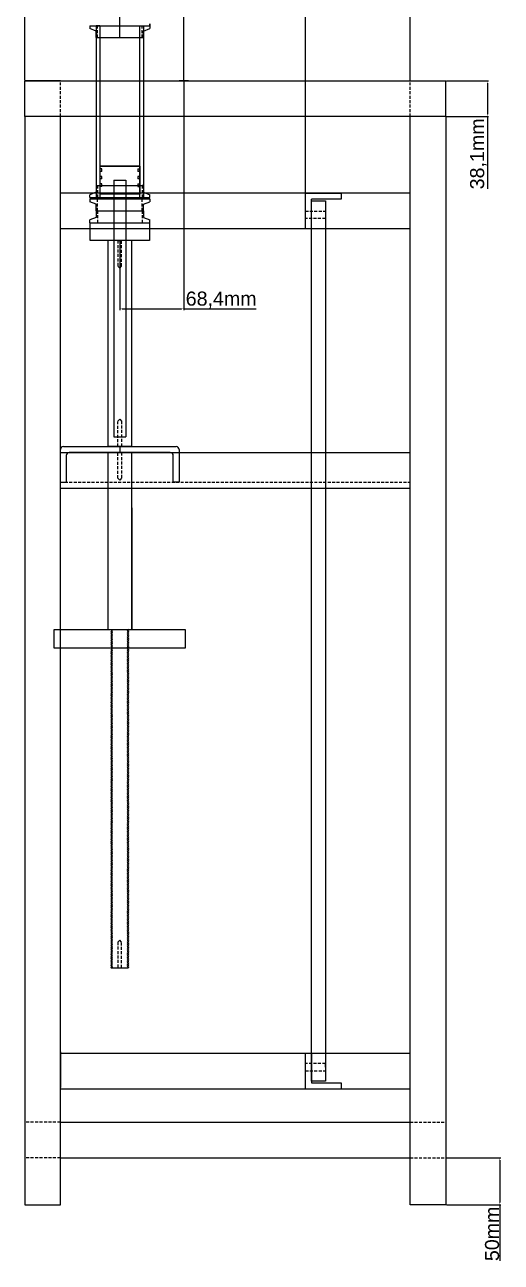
# Model space of a CAD drawing. Header units: centimetres. Extents: x 6534 to 31506, y 42826 to 109107.
# Drawn here: x 16732 to 17241, y 50025 to 51347 of the extents above; entities that cross this region are included whole.
import ezdxf

# ---------------------------------------------------------------- set-up
doc = ezdxf.new("R2010")
doc.units = ezdxf.units.CM
doc.header["$LTSCALE"] = 0.5
doc.linetypes.add('DASHED2', pattern=[9.525, 6.35, -3.175])
doc.styles.get("Standard").update_dxf_attribs({"font": 'arial.ttf'})
doc.dimstyles.new('ISO-25', dxfattribs={"dimtxt": 15, "dimasz": 2.5, "dimexe": 1.25, "dimexo": 0.625, "dimtad": 1, "dimtxsty": 'Standard', "dimcen": 2.5, "dimclrd": 1, "dimclre": 1, "dimadec": 0, "dimazin": 0, "dimtfac": 1, "dimtmove": 0, "dimatfit": 3, "dimfxl": 1, "dimarcsym": 0})

# ---------------------------------------------------------------- blocks, each defined once
blk = doc.blocks.new('*D279')
at = {"color": 1, "lineweight": -2, "transparency": 16777216}
for p, q in [((17182.5, 51286.8), (17227.7, 51286.8)), ((17226.5, 51284.3), (17226.5, 51251.2)), ((17182.5, 51248.7), (17227.7, 51248.7)), ((17226.5, 51248.7), (17226.5, 51171.5))]:
    blk.add_line(p, q, dxfattribs=at)
at = {"color": 1, "transparency": 16777216}
for points in [[(17226.1, 51284.3), (17226.9, 51284.3), (17226.5, 51286.8)], [(17226.1, 51251.2), (17226.9, 51251.2), (17226.5, 51248.7)]]:
    blk.add_solid(points, dxfattribs=at)
at = {"layer": 'Defpoints', "color": 0, "transparency": 16777216}
for p in [(17181.9, 51286.8), (17181.9, 51248.7), (17226.5, 51248.7)]:
    blk.add_point(p, dxfattribs=at)
at = {"color": 0, "transparency": 16777216, "insert": (17216.8, 51208.8), "char_height": 15, "attachment_point": 5, "rotation": 90}
blk.add_mtext('38,1mm', dxfattribs=at)
blk = doc.blocks.new('*D280')
at = {"color": 1, "lineweight": -2, "transparency": 16777216}
for p, q in [((17182.5, 50136.8), (17240.9, 50136.8)), ((17239.6, 50134.3), (17239.6, 50089.3)), ((17182.5, 50086.8), (17240.9, 50086.8)), ((17239.6, 50086.8), (17239.6, 50027))]:
    blk.add_line(p, q, dxfattribs=at)
at = {"color": 1, "transparency": 16777216}
for points in [[(17239.2, 50134.3), (17240.1, 50134.3), (17239.6, 50136.8)], [(17239.2, 50089.3), (17240.1, 50089.3), (17239.6, 50086.8)]]:
    blk.add_solid(points, dxfattribs=at)
at = {"layer": 'Defpoints', "color": 0, "transparency": 16777216}
for p in [(17181.9, 50136.8), (17181.9, 50086.8), (17239.6, 50086.8)]:
    blk.add_point(p, dxfattribs=at)
at = {"color": 0, "transparency": 16777216, "insert": (17231.4, 50055.7), "char_height": 15, "attachment_point": 5, "rotation": 90}
blk.add_mtext('50mm', dxfattribs=at)
blk = doc.blocks.new('*D298')
at = {"color": 1, "lineweight": -2, "transparency": 16777216}
for p, q in [((16731.9, 51287.4), (16731.9, 51383.2)), ((16831, 51381.9), (16734.4, 51381.9)), ((16833.5, 51333.6), (16833.5, 51383.2))]:
    blk.add_line(p, q, dxfattribs=at)
at = {"color": 1, "transparency": 16777216}
for points in [[(16734.4, 51382.4), (16734.4, 51381.5), (16731.9, 51381.9)], [(16831, 51382.4), (16831, 51381.5), (16833.5, 51381.9)]]:
    blk.add_solid(points, dxfattribs=at)
at = {"layer": 'Defpoints', "color": 0, "transparency": 16777216}
for p in [(16731.9, 51381.9), (16833.5, 51333), (16731.9, 51286.8)]:
    blk.add_point(p, dxfattribs=at)
at = {"color": 0, "transparency": 16777216, "insert": (16782.7, 51391.6), "char_height": 15, "attachment_point": 5}
blk.add_mtext('101,6mm', dxfattribs=at)
blk = doc.blocks.new('*D300')
at = {"color": 1, "lineweight": -2, "transparency": 16777216}
for p, q in [((16731.9, 51287.4), (16731.9, 51411.7)), ((16899.4, 51410.4), (16734.4, 51410.4)), ((16901.9, 51287.4), (16901.9, 51411.7))]:
    blk.add_line(p, q, dxfattribs=at)
at = {"color": 1, "transparency": 16777216}
for points in [[(16734.4, 51410.9), (16734.4, 51410), (16731.9, 51410.4)], [(16899.4, 51410.9), (16899.4, 51410), (16901.9, 51410.4)]]:
    blk.add_solid(points, dxfattribs=at)
at = {"layer": 'Defpoints', "color": 0, "transparency": 16777216}
for p in [(16731.9, 51410.4), (16731.9, 51286.8), (16901.9, 51286.8)]:
    blk.add_point(p, dxfattribs=at)
at = {"color": 0, "transparency": 16777216, "insert": (16816.9, 51418.7), "char_height": 15, "attachment_point": 5}
blk.add_mtext('170mm', dxfattribs=at)
blk = doc.blocks.new('*D344')
at = {"color": 1, "lineweight": -2, "transparency": 16777216}
for p, q in [((16901.9, 51286.2), (16901.9, 51042.1)), ((16833.5, 51115.6), (16833.5, 51042.1)), ((16836, 51043.3), (16899.4, 51043.3)), ((16901.9, 51043.3), (16979.2, 51043.3))]:
    blk.add_line(p, q, dxfattribs=at)
at = {"color": 1, "transparency": 16777216}
for points in [[(16836, 51043.7), (16836, 51042.9), (16833.5, 51043.3)], [(16899.4, 51043.7), (16899.4, 51042.9), (16901.9, 51043.3)]]:
    blk.add_solid(points, dxfattribs=at)
at = {"layer": 'Defpoints', "color": 0, "transparency": 16777216}
for p in [(16901.9, 51286.8), (16833.5, 51116.2), (16901.9, 51043.3)]:
    blk.add_point(p, dxfattribs=at)
at = {"color": 0, "transparency": 16777216, "insert": (16941.8, 51052.9), "char_height": 15, "attachment_point": 5}
blk.add_mtext('68,4mm', dxfattribs=at)
blk = doc.blocks.new('*D450')
at = {"color": 1, "lineweight": -2, "transparency": 16777216}
for p, q in [((16731.9, 51287.4), (16731.9, 51442.5)), ((17029.4, 51441.3), (16734.4, 51441.3)), ((17031.9, 51167.4), (17031.9, 51442.5))]:
    blk.add_line(p, q, dxfattribs=at)
at = {"color": 1, "transparency": 16777216}
for points in [[(16734.4, 51441.7), (16734.4, 51440.8), (16731.9, 51441.3)], [(17029.4, 51441.7), (17029.4, 51440.8), (17031.9, 51441.3)]]:
    blk.add_solid(points, dxfattribs=at)
at = {"layer": 'Defpoints', "color": 0, "transparency": 16777216}
for p in [(16731.9, 51441.3), (16731.9, 51286.8), (17031.9, 51166.8)]:
    blk.add_point(p, dxfattribs=at)
at = {"color": 0, "transparency": 16777216, "insert": (16881.9, 51449.5), "char_height": 15, "attachment_point": 5}
blk.add_mtext('300mm', dxfattribs=at)

msp = doc.modelspace()

# ---------------------------------------------------------------- linework, layer by layer
for p, q in [((17143.768, 51286.794), (17143.768, 51486.794)), ((16865.47, 51345.694), (16865.47, 51347.694)), ((16865.47, 51347.694), (16865.47, 51345.694)), ((16801.47, 51345.694), (16865.47, 51345.694)), ((16801.47, 51345.694), (16801.47, 51342.694)), ((16808.07, 51339.994), (16801.47, 51342.694)), ((16808.07, 51332.994), (16808.07, 51339.994)), ((16812.22, 51345.694), (16808.22, 51345.694)), ((16808.22, 51345.694), (16808.22, 51160.694)), ((16808.22, 51345.694), (16808.22, 51313.694)), ((16808.22, 51345.694), (16808.22, 51313.694)), ((16808.22, 51345.694), (16858.72, 51345.694)), ((16808.22, 51345.694), (16858.72, 51345.694)), ((16812.22, 51345.694), (16812.22, 51160.694)), ((16854.72, 51160.694), (16854.72, 51345.694)), ((16854.72, 51345.694), (16858.72, 51345.694)), ((16858.72, 51345.694), (16858.72, 51160.694)), ((16858.87, 51339.994), (16865.47, 51342.694)), ((16858.87, 51332.994), (16858.87, 51339.994)), ((16865.47, 51345.694), (16865.47, 51342.694)), ((16808.07, 51332.994), (16809.57, 51332.994)), ((16808.07, 51332.994), (16858.87, 51332.994)), ((16858.87, 51332.994), (16857.37, 51332.994)), ((16769.968, 51286.794), (16731.868, 51286.794)), ((16731.868, 51286.794), (17181.868, 51286.794)), ((16731.868, 51248.694), (16731.868, 51286.794)), ((16906.868, 51286.794), (16896.868, 51286.794)), ((16896.868, 51286.794), (16906.868, 51286.794)), ((17143.768, 51286.794), (17181.868, 51286.794)), ((17181.868, 51248.694), (17181.868, 51286.794)), ((17181.868, 51248.694), (16731.868, 51248.694)), ((16731.868, 51248.694), (16731.868, 50086.794)), ((16769.968, 50086.794), (16769.968, 51248.694)), ((17143.768, 51248.694), (17103.768, 51248.694)), ((17143.768, 50086.794), (17143.768, 51248.694)), ((17181.868, 51248.694), (17181.868, 50086.794)), ((16854.72, 51195.694), (16812.22, 51195.694)), ((16812.22, 51195.694), (16854.72, 51195.694)), ((16812.22, 51195.694), (16812.22, 51165.694)), ((16814.32, 51192.694), (16812.22, 51192.694)), ((16814.32, 51190.094), (16812.22, 51190.094)), ((16814.32, 51190.094), (16814.32, 51192.694)), ((16820.52, 51195.694), (16846.42, 51195.694)), ((16822.62, 51195.694), (16844.32, 51195.694)), ((16852.62, 51192.694), (16852.62, 51190.094)), ((16852.62, 51192.694), (16854.72, 51192.694)), ((16854.72, 51190.094), (16852.62, 51190.094)), ((16854.72, 51195.694), (16854.72, 51165.694)), ((16814.32, 51184.694), (16812.22, 51184.694)), ((16814.32, 51182.094), (16812.22, 51182.094)), ((16814.32, 51176.694), (16812.22, 51176.694)), ((16814.32, 51182.094), (16814.32, 51184.694)), ((16814.32, 51174.094), (16814.32, 51176.694)), ((16827.12, 51180.694), (16839.82, 51180.694)), ((16827.12, 51180.694), (16827.12, 50906.694)), ((16839.82, 51180.694), (16839.82, 50906.694)), ((16852.62, 51184.694), (16852.62, 51182.094)), ((16854.72, 51184.694), (16852.62, 51184.694)), ((16854.72, 51182.094), (16852.62, 51182.094)), ((16852.62, 51176.694), (16852.62, 51174.094)), ((16852.62, 51176.694), (16854.72, 51176.694)), ((17143.768, 51166.794), (16769.968, 51166.794)), ((16808.07, 51167.894), (16801.47, 51165.194)), ((16801.47, 51162.194), (16801.47, 51165.194)), ((16801.47, 51162.194), (16865.47, 51162.194)), ((16808.07, 51174.894), (16809.57, 51174.894)), ((16808.07, 51174.894), (16858.87, 51174.894)), ((16808.07, 51174.894), (16808.07, 51167.894)), ((16808.07, 51174.894), (16809.57, 51174.894)), ((16808.07, 51174.894), (16858.87, 51174.894)), ((16814.32, 51174.094), (16812.22, 51174.094)), ((16854.72, 51165.694), (16812.22, 51165.694)), ((16812.22, 51161.694), (16812.22, 51162.194)), ((16812.22, 51162.194), (16854.72, 51162.194)), ((16844.32, 51165.694), (16822.62, 51165.694)), ((16852.62, 51174.094), (16854.72, 51174.094)), ((16854.72, 51162.194), (16854.72, 51160.694)), ((16858.87, 51174.894), (16857.37, 51174.894)), ((16858.87, 51174.894), (16857.37, 51174.894)), ((16858.87, 51174.894), (16858.87, 51167.894)), ((16858.87, 51167.894), (16865.47, 51165.194)), ((16865.47, 51162.194), (16865.47, 51165.194)), ((17031.868, 51128.694), (17031.868, 51166.794)), ((17031.868, 51166.794), (17069.968, 51166.794)), ((17069.968, 51166.794), (17069.968, 51160.444)), ((16801.47, 51160.694), (16865.47, 51160.694)), ((16801.47, 51160.694), (16801.47, 51157.694)), ((16808.07, 51154.994), (16801.47, 51157.694)), ((16808.07, 51147.994), (16808.07, 51154.994)), ((16808.22, 51160.694), (16812.22, 51160.694)), ((16812.22, 51160.694), (16812.22, 51161.694)), ((16812.22, 51160.694), (16854.72, 51160.694)), ((16858.72, 51160.694), (16854.72, 51160.694)), ((16858.87, 51154.994), (16865.47, 51157.694)), ((16858.87, 51147.994), (16858.87, 51154.994)), ((16865.47, 51160.694), (16865.47, 51157.694)), ((17038.218, 50218.694), (17038.218, 51160.444)), ((17069.968, 51160.444), (17038.218, 51160.444)), ((17038.218, 51158.694), (17053.218, 51158.694)), ((17053.218, 51158.694), (17053.218, 50218.694)), ((16808.07, 51140.994), (16801.47, 51138.294)), ((16801.47, 51135.294), (16801.47, 51138.294)), ((16808.07, 51147.994), (16809.57, 51147.994)), ((16808.07, 51147.994), (16858.87, 51147.994)), ((16808.07, 51147.994), (16808.07, 51140.994)), ((16808.07, 51147.994), (16809.57, 51147.994)), ((16808.07, 51147.994), (16858.87, 51147.994)), ((16858.87, 51147.994), (16857.37, 51147.994)), ((16858.87, 51147.994), (16857.37, 51147.994)), ((16858.87, 51147.994), (16858.87, 51140.994)), ((16858.87, 51140.994), (16865.47, 51138.294)), ((16865.47, 51135.294), (16865.47, 51138.294)), ((17143.768, 51128.694), (16769.968, 51128.694)), ((16801.47, 51135.294), (16865.47, 51135.294)), ((16801.718, 51135.294), (16865.218, 51135.294)), ((16801.718, 51116.244), (16801.718, 51135.294)), ((16865.218, 51135.294), (16865.218, 51116.244)), ((17038.218, 51128.694), (17031.868, 51128.694)), ((16865.218, 51116.244), (16801.718, 51116.244)), ((16820.768, 51116.244), (16820.768, 50896.244)), ((16846.168, 51116.244), (16820.768, 51116.244)), ((16831.468, 51116.244), (16835.468, 51116.244)), ((16846.168, 50896.244), (16846.168, 51116.244)), ((16831.468, 51088.944), (16833.468, 51086.944)), ((16833.468, 51086.944), (16835.468, 51088.944)), ((16831.468, 50923.544), (16833.468, 50925.544)), ((16833.468, 50925.544), (16835.468, 50923.544)), ((16827.12, 50906.694), (16839.82, 50906.694)), ((16769.968, 50858.144), (16769.968, 50893.069)), ((16769.968, 50851.794), (16769.968, 50889.894)), ((16769.968, 50889.894), (17143.768, 50889.894)), ((16769.968, 50889.894), (16909.968, 50889.894)), ((16773.143, 50896.244), (16893.793, 50896.244)), ((16776.318, 50886.719), (16776.318, 50858.144)), ((16887.443, 50889.894), (16779.493, 50889.894)), ((16846.168, 50896.244), (16820.768, 50896.244)), ((16820.768, 50896.244), (16846.168, 50896.244)), ((16820.768, 50889.894), (16820.768, 50700.894)), ((16820.768, 50889.894), (16846.168, 50889.894)), ((16831.468, 50896.244), (16835.468, 50896.244)), ((16835.468, 50889.894), (16831.468, 50889.894)), ((16833.468, 50896.244), (16833.468, 50889.894)), ((16833.468, 50889.894), (16903.468, 50889.894)), ((16846.168, 50700.894), (16846.168, 50889.894)), ((16890.618, 50858.144), (16890.618, 50886.719)), ((16896.968, 50893.069), (16896.968, 50858.144)), ((16769.968, 50851.794), (16769.968, 50858.144)), ((16769.968, 50858.144), (16776.318, 50858.144)), ((16833.468, 50860.594), (16831.468, 50862.594)), ((16835.468, 50862.594), (16833.468, 50860.594)), ((16896.968, 50858.144), (16890.618, 50858.144)), ((16769.968, 50851.794), (17143.768, 50851.794)), ((16846.168, 50830.894), (16846.168, 50700.894)), ((16763.468, 50700.894), (16903.468, 50700.894)), ((16763.468, 50680.894), (16763.468, 50700.894)), ((16820.768, 50700.894), (16846.168, 50700.894)), ((16823.943, 50700.894), (16825.635, 50699.917)), ((16823.943, 50700.894), (16842.993, 50700.894)), ((16823.943, 50698.944), (16825.635, 50699.921)), ((16842.993, 50700.894), (16841.301, 50699.917)), ((16842.993, 50698.944), (16841.301, 50699.921)), ((16903.468, 50700.894), (16903.468, 50680.894)), ((16823.943, 50698.944), (16825.635, 50697.967)), ((16823.943, 50696.994), (16825.635, 50697.971)), ((16823.943, 50696.994), (16825.635, 50696.017)), ((16823.943, 50695.044), (16825.635, 50696.021)), ((16823.943, 50695.044), (16825.635, 50694.067)), ((16823.943, 50693.094), (16825.635, 50694.071)), ((16823.943, 50693.094), (16825.635, 50692.117)), ((16823.943, 50691.144), (16825.635, 50692.121)), ((16823.943, 50691.144), (16825.635, 50690.167)), ((16823.943, 50689.194), (16825.635, 50690.171)), ((16823.943, 50689.194), (16825.635, 50688.217)), ((16823.943, 50687.244), (16825.635, 50688.221)), ((16823.943, 50687.244), (16825.635, 50686.267)), ((16842.993, 50698.944), (16841.301, 50697.967)), ((16842.993, 50696.994), (16841.301, 50697.971)), ((16842.993, 50696.994), (16841.301, 50696.017)), ((16842.993, 50695.044), (16841.301, 50696.021)), ((16842.993, 50695.044), (16841.301, 50694.067)), ((16842.993, 50693.094), (16841.301, 50694.071)), ((16842.993, 50693.094), (16841.301, 50692.117)), ((16842.993, 50691.144), (16841.301, 50692.121)), ((16842.993, 50691.144), (16841.301, 50690.167)), ((16842.993, 50689.194), (16841.301, 50690.171)), ((16842.993, 50689.194), (16841.301, 50688.217)), ((16842.993, 50687.244), (16841.301, 50688.221)), ((16842.993, 50687.244), (16841.301, 50686.267)), ((16903.468, 50680.894), (16763.468, 50680.894)), ((16823.943, 50685.294), (16825.635, 50686.271)), ((16823.943, 50685.294), (16825.635, 50684.317)), ((16823.943, 50683.344), (16825.635, 50684.321)), ((16823.943, 50683.344), (16825.635, 50682.367)), ((16823.943, 50681.394), (16825.635, 50682.371)), ((16823.943, 50681.394), (16825.635, 50680.417)), ((16823.943, 50679.444), (16825.635, 50680.421)), ((16823.943, 50679.444), (16825.635, 50678.467)), ((16823.943, 50677.494), (16825.635, 50678.471)), ((16823.943, 50677.494), (16825.635, 50676.517)), ((16823.943, 50675.544), (16825.635, 50676.521)), ((16823.943, 50675.544), (16825.635, 50674.567)), ((16823.943, 50673.594), (16825.635, 50674.571)), ((16823.943, 50673.594), (16825.635, 50672.617)), ((16842.993, 50685.294), (16841.301, 50686.271)), ((16842.993, 50685.294), (16841.301, 50684.317)), ((16842.993, 50683.344), (16841.301, 50684.321)), ((16842.993, 50683.344), (16841.301, 50682.367)), ((16842.993, 50681.394), (16841.301, 50682.371)), ((16842.993, 50681.394), (16841.301, 50680.417)), ((16842.993, 50679.444), (16841.301, 50680.421)), ((16842.993, 50679.444), (16841.301, 50678.467)), ((16842.993, 50677.494), (16841.301, 50678.471)), ((16842.993, 50677.494), (16841.301, 50676.517)), ((16842.993, 50675.544), (16841.301, 50676.521)), ((16842.993, 50675.544), (16841.301, 50674.567)), ((16842.993, 50673.594), (16841.301, 50674.571)), ((16842.993, 50673.594), (16841.301, 50672.617)), ((16823.943, 50671.644), (16825.635, 50672.621)), ((16823.943, 50671.644), (16825.635, 50670.667)), ((16823.943, 50669.694), (16825.635, 50670.671)), ((16823.943, 50669.694), (16825.635, 50668.717)), ((16823.943, 50667.744), (16825.635, 50668.721)), ((16823.943, 50667.744), (16825.635, 50666.767)), ((16823.943, 50665.794), (16825.635, 50666.771)), ((16823.943, 50665.794), (16825.635, 50664.817)), ((16823.943, 50663.844), (16825.635, 50664.821)), ((16823.943, 50663.844), (16825.635, 50662.867)), ((16823.943, 50661.894), (16825.635, 50662.871)), ((16823.943, 50661.894), (16825.635, 50660.917)), ((16823.943, 50659.944), (16825.635, 50660.921)), ((16823.943, 50659.944), (16825.635, 50658.967)), ((16842.993, 50671.644), (16841.301, 50672.621)), ((16842.993, 50671.644), (16841.301, 50670.667)), ((16842.993, 50669.694), (16841.301, 50670.671)), ((16842.993, 50669.694), (16841.301, 50668.717)), ((16842.993, 50667.744), (16841.301, 50668.721)), ((16842.993, 50667.744), (16841.301, 50666.767)), ((16842.993, 50665.794), (16841.301, 50666.771)), ((16842.993, 50665.794), (16841.301, 50664.817)), ((16842.993, 50663.844), (16841.301, 50664.821)), ((16842.993, 50663.844), (16841.301, 50662.867)), ((16842.993, 50661.894), (16841.301, 50662.871)), ((16842.993, 50661.894), (16841.301, 50660.917)), ((16842.993, 50659.944), (16841.301, 50660.921)), ((16842.993, 50659.944), (16841.301, 50658.967)), ((16823.943, 50657.994), (16825.635, 50658.971)), ((16823.943, 50657.994), (16825.635, 50657.017)), ((16823.943, 50656.044), (16825.635, 50657.021)), ((16823.943, 50656.044), (16825.635, 50655.067)), ((16823.943, 50654.094), (16825.635, 50655.071)), ((16823.943, 50654.094), (16825.635, 50653.117)), ((16823.943, 50652.144), (16825.635, 50653.121)), ((16823.943, 50652.144), (16825.635, 50651.167)), ((16823.943, 50650.194), (16825.635, 50651.171)), ((16823.943, 50650.194), (16825.635, 50649.217)), ((16823.943, 50648.244), (16825.635, 50649.221)), ((16823.943, 50648.244), (16825.635, 50647.267)), ((16823.943, 50646.294), (16825.635, 50647.271)), ((16842.993, 50657.994), (16841.301, 50658.971)), ((16842.993, 50657.994), (16841.301, 50657.017)), ((16842.993, 50656.044), (16841.301, 50657.021)), ((16842.993, 50656.044), (16841.301, 50655.067)), ((16842.993, 50654.094), (16841.301, 50655.071)), ((16842.993, 50654.094), (16841.301, 50653.117)), ((16842.993, 50652.144), (16841.301, 50653.121)), ((16842.993, 50652.144), (16841.301, 50651.167)), ((16842.993, 50650.194), (16841.301, 50651.171)), ((16842.993, 50650.194), (16841.301, 50649.217)), ((16842.993, 50648.244), (16841.301, 50649.221)), ((16842.993, 50648.244), (16841.301, 50647.267)), ((16842.993, 50646.294), (16841.301, 50647.271)), ((16823.943, 50646.294), (16825.635, 50645.317)), ((16823.943, 50644.344), (16825.635, 50645.321)), ((16823.943, 50644.344), (16825.635, 50643.367)), ((16823.943, 50642.394), (16825.635, 50643.371)), ((16823.943, 50642.394), (16825.635, 50641.417)), ((16823.943, 50640.444), (16825.635, 50641.421)), ((16823.943, 50640.444), (16825.635, 50639.467)), ((16823.943, 50638.494), (16825.635, 50639.471)), ((16823.943, 50638.494), (16825.635, 50637.517)), ((16823.943, 50636.544), (16825.635, 50637.521)), ((16823.943, 50636.544), (16825.635, 50635.567)), ((16823.943, 50634.594), (16825.635, 50635.571)), ((16823.943, 50634.594), (16825.635, 50633.617)), ((16823.943, 50632.644), (16825.635, 50633.621)), ((16842.993, 50646.294), (16841.301, 50645.317)), ((16842.993, 50644.344), (16841.301, 50645.321)), ((16842.993, 50644.344), (16841.301, 50643.367)), ((16842.993, 50642.394), (16841.301, 50643.371)), ((16842.993, 50642.394), (16841.301, 50641.417)), ((16842.993, 50640.444), (16841.301, 50641.421)), ((16842.993, 50640.444), (16841.301, 50639.467)), ((16842.993, 50638.494), (16841.301, 50639.471)), ((16842.993, 50638.494), (16841.301, 50637.517)), ((16842.993, 50636.544), (16841.301, 50637.521)), ((16842.993, 50636.544), (16841.301, 50635.567)), ((16842.993, 50634.594), (16841.301, 50635.571)), ((16842.993, 50634.594), (16841.301, 50633.617)), ((16842.993, 50632.644), (16841.301, 50633.621)), ((16823.943, 50632.644), (16825.635, 50631.667)), ((16823.943, 50630.694), (16825.635, 50631.671)), ((16823.943, 50630.694), (16825.635, 50629.717)), ((16823.946, 50628.742), (16825.638, 50629.719)), ((16823.946, 50628.742), (16825.638, 50627.766)), ((16823.946, 50626.792), (16825.638, 50627.769)), ((16823.946, 50626.792), (16825.638, 50625.816)), ((16823.946, 50624.842), (16825.638, 50625.819)), ((16823.946, 50624.842), (16825.638, 50623.866)), ((16823.946, 50622.892), (16825.638, 50623.869)), ((16823.946, 50622.892), (16824.423, 50622.617)), ((16823.946, 50622.892), (16825.638, 50621.916)), ((16823.946, 50620.942), (16825.638, 50621.919)), ((16823.946, 50620.942), (16825.638, 50619.966)), ((16842.99, 50628.742), (16841.298, 50629.719)), ((16842.99, 50628.742), (16841.298, 50627.766)), ((16842.99, 50626.792), (16841.298, 50627.769)), ((16842.99, 50626.792), (16841.298, 50625.816)), ((16842.99, 50624.842), (16841.298, 50625.819)), ((16842.99, 50624.842), (16841.298, 50623.866)), ((16842.99, 50622.892), (16841.298, 50623.869)), ((16842.993, 50632.644), (16841.301, 50631.667)), ((16842.993, 50630.694), (16841.301, 50631.671)), ((16842.993, 50630.694), (16841.301, 50629.717)), ((16842.996, 50622.892), (16841.304, 50621.916)), ((16842.996, 50620.942), (16841.304, 50621.919)), ((16842.996, 50620.942), (16841.304, 50619.966)), ((16842.99, 50622.892), (16842.513, 50622.617)), ((16823.946, 50618.992), (16825.638, 50619.969)), ((16823.946, 50618.992), (16825.638, 50618.016)), ((16823.946, 50617.042), (16825.638, 50618.019)), ((16823.946, 50617.042), (16825.638, 50616.066)), ((16823.946, 50615.092), (16825.638, 50616.069)), ((16823.946, 50615.092), (16825.638, 50614.116)), ((16823.946, 50613.142), (16825.638, 50614.119)), ((16823.946, 50613.142), (16825.638, 50612.166)), ((16823.946, 50611.192), (16825.638, 50612.169)), ((16823.946, 50611.192), (16825.638, 50610.216)), ((16823.946, 50609.242), (16825.638, 50610.219)), ((16823.946, 50609.242), (16825.638, 50608.266)), ((16823.946, 50607.292), (16825.638, 50608.269)), ((16823.946, 50607.292), (16825.638, 50606.316)), ((16842.996, 50618.992), (16841.304, 50619.969)), ((16842.996, 50618.992), (16841.304, 50618.016)), ((16842.996, 50617.042), (16841.304, 50618.019)), ((16842.996, 50617.042), (16841.304, 50616.066)), ((16842.996, 50615.092), (16841.304, 50616.069)), ((16842.996, 50615.092), (16841.304, 50614.116)), ((16842.996, 50613.142), (16841.304, 50614.119)), ((16842.996, 50613.142), (16841.304, 50612.166)), ((16842.996, 50611.192), (16841.304, 50612.169)), ((16842.996, 50611.192), (16841.304, 50610.216)), ((16842.996, 50609.242), (16841.304, 50610.219)), ((16842.996, 50609.242), (16841.304, 50608.266)), ((16842.996, 50607.292), (16841.304, 50608.269)), ((16842.996, 50607.292), (16841.304, 50606.316)), ((16823.946, 50605.342), (16825.638, 50606.319)), ((16823.946, 50605.342), (16825.638, 50604.366)), ((16823.946, 50603.392), (16825.638, 50604.369)), ((16823.946, 50603.392), (16825.638, 50602.416)), ((16823.946, 50601.442), (16825.638, 50602.419)), ((16823.946, 50601.442), (16825.638, 50600.466)), ((16823.946, 50599.492), (16825.638, 50600.469)), ((16823.946, 50599.492), (16825.638, 50598.516)), ((16823.946, 50597.542), (16825.638, 50598.519)), ((16823.946, 50597.542), (16825.638, 50596.566)), ((16823.946, 50595.592), (16825.638, 50596.569)), ((16823.946, 50595.592), (16825.638, 50594.616)), ((16823.946, 50593.642), (16825.638, 50594.619)), ((16842.996, 50605.342), (16841.304, 50606.319)), ((16842.996, 50605.342), (16841.304, 50604.366)), ((16842.996, 50603.392), (16841.304, 50604.369)), ((16842.996, 50603.392), (16841.304, 50602.416)), ((16842.996, 50601.442), (16841.304, 50602.419)), ((16842.996, 50601.442), (16841.304, 50600.466)), ((16842.996, 50599.492), (16841.304, 50600.469)), ((16842.996, 50599.492), (16841.304, 50598.516)), ((16842.996, 50597.542), (16841.304, 50598.519)), ((16842.996, 50597.542), (16841.304, 50596.566)), ((16842.996, 50595.592), (16841.304, 50596.569)), ((16842.996, 50595.592), (16841.304, 50594.616)), ((16842.996, 50593.642), (16841.304, 50594.619)), ((16823.946, 50593.642), (16825.638, 50592.666)), ((16823.946, 50591.692), (16825.638, 50592.669)), ((16823.946, 50591.692), (16825.638, 50590.716)), ((16823.946, 50589.742), (16825.638, 50590.719)), ((16823.946, 50589.742), (16825.638, 50588.766)), ((16823.946, 50587.792), (16825.638, 50588.769)), ((16823.946, 50587.792), (16825.638, 50586.816)), ((16823.946, 50585.842), (16825.638, 50586.819)), ((16823.946, 50585.842), (16825.638, 50584.866)), ((16823.946, 50583.892), (16825.638, 50584.869)), ((16823.946, 50583.892), (16825.638, 50582.916)), ((16823.946, 50581.942), (16825.638, 50582.919)), ((16823.946, 50581.942), (16825.638, 50580.966)), ((16823.946, 50579.992), (16825.638, 50580.969)), ((16842.996, 50593.642), (16841.304, 50592.666)), ((16842.996, 50591.692), (16841.304, 50592.669)), ((16842.996, 50591.692), (16841.304, 50590.716)), ((16842.996, 50589.742), (16841.304, 50590.719)), ((16842.996, 50589.742), (16841.304, 50588.766)), ((16842.996, 50587.792), (16841.304, 50588.769)), ((16842.996, 50587.792), (16841.304, 50586.816)), ((16842.996, 50585.842), (16841.304, 50586.819)), ((16842.996, 50585.842), (16841.304, 50584.866)), ((16842.996, 50583.892), (16841.304, 50584.869)), ((16842.996, 50583.892), (16841.304, 50582.916)), ((16842.996, 50581.942), (16841.304, 50582.919)), ((16842.996, 50581.942), (16841.304, 50580.966)), ((16842.996, 50579.992), (16841.304, 50580.969)), ((16823.946, 50579.992), (16825.638, 50579.016)), ((16823.946, 50578.042), (16825.638, 50579.019)), ((16823.946, 50578.042), (16825.638, 50577.066)), ((16823.946, 50576.092), (16825.638, 50577.069)), ((16823.946, 50576.092), (16825.638, 50575.116)), ((16823.946, 50574.142), (16825.638, 50575.119)), ((16823.946, 50574.142), (16825.638, 50573.166)), ((16823.946, 50572.192), (16825.638, 50573.169)), ((16823.946, 50572.192), (16825.638, 50571.216)), ((16823.946, 50570.242), (16825.638, 50571.219)), ((16823.946, 50570.242), (16825.638, 50569.266)), ((16823.946, 50568.292), (16825.638, 50569.269)), ((16823.946, 50568.292), (16825.638, 50567.316)), ((16842.996, 50579.992), (16841.304, 50579.016)), ((16842.996, 50578.042), (16841.304, 50579.019)), ((16842.996, 50578.042), (16841.304, 50577.066)), ((16842.996, 50576.092), (16841.304, 50577.069)), ((16842.996, 50576.092), (16841.304, 50575.116)), ((16842.996, 50574.142), (16841.304, 50575.119)), ((16842.996, 50574.142), (16841.304, 50573.166)), ((16842.996, 50572.192), (16841.304, 50573.169)), ((16842.996, 50572.192), (16841.304, 50571.216)), ((16842.996, 50570.242), (16841.304, 50571.219)), ((16842.996, 50570.242), (16841.304, 50569.266)), ((16842.996, 50568.292), (16841.304, 50569.269)), ((16842.996, 50568.292), (16841.304, 50567.316)), ((16823.946, 50566.342), (16825.638, 50567.319)), ((16823.946, 50566.342), (16825.638, 50565.366)), ((16823.946, 50564.392), (16825.638, 50565.369)), ((16823.946, 50564.392), (16825.638, 50563.416)), ((16823.946, 50562.442), (16825.638, 50563.419)), ((16823.946, 50562.442), (16825.638, 50561.466)), ((16823.946, 50560.492), (16825.638, 50561.469)), ((16823.946, 50560.492), (16825.638, 50559.516)), ((16823.946, 50558.542), (16825.638, 50559.519)), ((16823.946, 50558.542), (16825.638, 50557.566)), ((16823.946, 50556.592), (16825.638, 50557.569)), ((16823.946, 50556.592), (16825.638, 50555.616)), ((16823.946, 50554.642), (16825.638, 50555.619)), ((16823.946, 50554.642), (16825.638, 50553.666)), ((16842.996, 50566.342), (16841.304, 50567.319)), ((16842.996, 50566.342), (16841.304, 50565.366)), ((16842.996, 50564.392), (16841.304, 50565.369)), ((16842.996, 50564.392), (16841.304, 50563.416)), ((16842.996, 50562.442), (16841.304, 50563.419)), ((16842.996, 50562.442), (16841.304, 50561.466)), ((16842.996, 50560.492), (16841.304, 50561.469)), ((16842.996, 50560.492), (16841.304, 50559.516)), ((16842.996, 50558.542), (16841.304, 50559.519)), ((16842.996, 50558.542), (16841.304, 50557.566)), ((16842.996, 50556.592), (16841.304, 50557.569)), ((16842.996, 50556.592), (16841.304, 50555.616)), ((16842.996, 50554.642), (16841.304, 50555.619)), ((16842.996, 50554.642), (16841.304, 50553.666)), ((16823.946, 50552.692), (16825.638, 50553.669)), ((16823.946, 50552.692), (16825.638, 50551.716)), ((16823.946, 50550.742), (16825.638, 50551.719)), ((16823.946, 50550.742), (16825.638, 50549.766)), ((16823.946, 50548.789), (16825.638, 50549.766)), ((16823.946, 50548.789), (16825.638, 50547.812)), ((16823.946, 50546.839), (16825.638, 50547.816)), ((16823.946, 50546.839), (16825.638, 50545.862)), ((16823.946, 50544.889), (16825.638, 50545.866)), ((16823.946, 50544.889), (16825.638, 50543.912)), ((16823.946, 50542.939), (16825.638, 50543.916)), ((16823.946, 50542.939), (16825.638, 50541.962)), ((16823.946, 50540.989), (16825.638, 50541.966)), ((16823.946, 50540.989), (16825.638, 50540.012)), ((16842.996, 50552.692), (16841.304, 50553.669)), ((16842.996, 50552.692), (16841.304, 50551.716)), ((16842.996, 50550.742), (16841.304, 50551.719)), ((16842.996, 50550.742), (16841.304, 50549.766)), ((16842.996, 50548.789), (16841.304, 50549.766)), ((16842.996, 50548.789), (16841.304, 50547.812)), ((16842.996, 50546.839), (16841.304, 50547.816)), ((16842.996, 50546.839), (16841.304, 50545.862)), ((16842.996, 50544.889), (16841.304, 50545.866)), ((16842.996, 50544.889), (16841.304, 50543.912)), ((16842.996, 50542.939), (16841.304, 50543.916)), ((16842.996, 50542.939), (16841.304, 50541.962)), ((16842.996, 50540.989), (16841.304, 50541.966)), ((16842.996, 50540.989), (16841.304, 50540.012)), ((16823.946, 50539.039), (16825.638, 50540.016)), ((16823.946, 50539.039), (16825.638, 50538.062)), ((16823.946, 50537.089), (16825.638, 50538.066)), ((16823.946, 50537.089), (16825.638, 50536.112)), ((16823.946, 50535.139), (16825.638, 50536.116)), ((16823.946, 50535.139), (16825.638, 50534.162)), ((16823.946, 50533.189), (16825.638, 50534.166)), ((16823.946, 50533.189), (16825.638, 50532.212)), ((16823.946, 50531.239), (16825.638, 50532.216)), ((16823.946, 50531.239), (16825.638, 50530.262)), ((16823.946, 50529.289), (16825.638, 50530.266)), ((16823.946, 50529.289), (16825.638, 50528.312)), ((16823.946, 50527.339), (16825.638, 50528.316)), ((16842.996, 50539.039), (16841.304, 50540.016)), ((16842.996, 50539.039), (16841.304, 50538.062)), ((16842.996, 50537.089), (16841.304, 50538.066)), ((16842.996, 50537.089), (16841.304, 50536.112)), ((16842.996, 50535.139), (16841.304, 50536.116)), ((16842.996, 50535.139), (16841.304, 50534.162)), ((16842.996, 50533.189), (16841.304, 50534.166)), ((16842.996, 50533.189), (16841.304, 50532.212)), ((16842.996, 50531.239), (16841.304, 50532.216)), ((16842.996, 50531.239), (16841.304, 50530.262)), ((16842.996, 50529.289), (16841.304, 50530.266)), ((16842.996, 50529.289), (16841.304, 50528.312)), ((16842.996, 50527.339), (16841.304, 50528.316)), ((16823.946, 50527.339), (16825.638, 50526.362)), ((16823.946, 50525.389), (16825.638, 50526.366)), ((16823.946, 50525.389), (16825.638, 50524.412)), ((16823.946, 50523.439), (16825.638, 50524.416)), ((16823.946, 50523.439), (16825.638, 50522.462)), ((16823.946, 50521.489), (16825.638, 50522.466)), ((16823.946, 50521.489), (16825.638, 50520.512)), ((16823.946, 50519.539), (16825.638, 50520.516)), ((16823.946, 50519.539), (16825.638, 50518.562)), ((16823.946, 50517.589), (16825.638, 50518.566)), ((16823.946, 50517.589), (16825.638, 50516.612)), ((16823.946, 50515.639), (16825.638, 50516.616)), ((16823.946, 50515.639), (16825.638, 50514.662)), ((16823.946, 50513.689), (16825.638, 50514.666)), ((16842.996, 50527.339), (16841.304, 50526.362)), ((16842.996, 50525.389), (16841.304, 50526.366)), ((16842.996, 50525.389), (16841.304, 50524.412)), ((16842.996, 50523.439), (16841.304, 50524.416)), ((16842.996, 50523.439), (16841.304, 50522.462)), ((16842.996, 50521.489), (16841.304, 50522.466)), ((16842.996, 50521.489), (16841.304, 50520.512)), ((16842.996, 50519.539), (16841.304, 50520.516)), ((16842.996, 50519.539), (16841.304, 50518.562)), ((16842.996, 50517.589), (16841.304, 50518.566)), ((16842.996, 50517.589), (16841.304, 50516.612)), ((16842.996, 50515.639), (16841.304, 50516.616)), ((16842.996, 50515.639), (16841.304, 50514.662)), ((16842.996, 50513.689), (16841.304, 50514.666)), ((16823.946, 50513.689), (16825.638, 50512.712)), ((16823.946, 50511.739), (16825.638, 50512.716)), ((16823.946, 50511.739), (16825.638, 50510.762)), ((16823.946, 50509.789), (16825.638, 50510.766)), ((16823.946, 50509.789), (16825.638, 50508.812)), ((16823.946, 50507.839), (16825.638, 50508.816)), ((16823.946, 50507.839), (16825.638, 50506.862)), ((16823.946, 50505.889), (16825.638, 50506.866)), ((16823.946, 50505.889), (16825.638, 50504.912)), ((16823.946, 50503.939), (16825.638, 50504.916)), ((16823.946, 50503.939), (16825.638, 50502.962)), ((16823.946, 50501.989), (16825.638, 50502.966)), ((16823.946, 50501.989), (16825.638, 50501.012)), ((16842.996, 50513.689), (16841.304, 50512.712)), ((16842.996, 50511.739), (16841.304, 50512.716)), ((16842.996, 50511.739), (16841.304, 50510.762)), ((16842.996, 50509.789), (16841.304, 50510.766)), ((16842.996, 50509.789), (16841.304, 50508.812)), ((16842.996, 50507.839), (16841.304, 50508.816)), ((16842.996, 50507.839), (16841.304, 50506.862)), ((16842.996, 50505.889), (16841.304, 50506.866)), ((16842.996, 50505.889), (16841.304, 50504.912)), ((16842.996, 50503.939), (16841.304, 50504.916)), ((16842.996, 50503.939), (16841.304, 50502.962)), ((16842.996, 50501.989), (16841.304, 50502.966)), ((16842.996, 50501.989), (16841.304, 50501.012)), ((16823.946, 50500.039), (16825.638, 50501.016)), ((16823.946, 50500.039), (16825.638, 50499.062)), ((16823.946, 50498.089), (16825.638, 50499.066)), ((16823.946, 50498.089), (16825.638, 50497.112)), ((16823.946, 50496.139), (16825.638, 50497.116)), ((16823.946, 50496.139), (16825.638, 50495.162)), ((16823.946, 50494.189), (16825.638, 50495.166)), ((16823.946, 50494.189), (16825.638, 50493.212)), ((16823.946, 50492.239), (16825.638, 50493.216)), ((16823.946, 50492.239), (16825.638, 50491.262)), ((16823.946, 50490.289), (16825.638, 50491.266)), ((16823.946, 50490.289), (16825.638, 50489.312)), ((16823.946, 50488.339), (16825.638, 50489.316)), ((16823.946, 50488.339), (16825.638, 50487.362)), ((16842.996, 50500.039), (16841.304, 50501.016)), ((16842.996, 50500.039), (16841.304, 50499.062)), ((16842.996, 50498.089), (16841.304, 50499.066)), ((16842.996, 50498.089), (16841.304, 50497.112)), ((16842.996, 50496.139), (16841.304, 50497.116)), ((16842.996, 50496.139), (16841.304, 50495.162)), ((16842.996, 50494.189), (16841.304, 50495.166)), ((16842.996, 50494.189), (16841.304, 50493.212)), ((16842.996, 50492.239), (16841.304, 50493.216)), ((16842.996, 50492.239), (16841.304, 50491.262)), ((16842.996, 50490.289), (16841.304, 50491.266)), ((16842.996, 50490.289), (16841.304, 50489.312)), ((16842.996, 50488.339), (16841.304, 50489.316)), ((16842.996, 50488.339), (16841.304, 50487.362)), ((16823.946, 50486.389), (16825.638, 50487.366)), ((16823.946, 50486.389), (16825.638, 50485.412)), ((16823.946, 50484.439), (16825.638, 50485.416)), ((16823.946, 50484.439), (16825.638, 50483.462)), ((16823.946, 50482.489), (16825.638, 50483.466)), ((16823.946, 50482.489), (16825.638, 50481.512)), ((16823.95, 50480.537), (16825.642, 50481.514)), ((16823.95, 50480.537), (16825.642, 50479.56)), ((16823.95, 50478.587), (16825.642, 50479.564)), ((16823.95, 50478.587), (16825.642, 50477.61)), ((16823.95, 50476.637), (16825.642, 50477.614)), ((16823.95, 50476.637), (16825.642, 50475.66)), ((16823.95, 50474.687), (16825.642, 50475.664)), ((16842.993, 50480.537), (16841.301, 50481.514)), ((16842.993, 50480.537), (16841.301, 50479.56)), ((16842.993, 50478.587), (16841.301, 50479.564)), ((16842.993, 50478.587), (16841.301, 50477.61)), ((16842.993, 50476.637), (16841.301, 50477.614)), ((16842.993, 50476.637), (16841.301, 50475.66)), ((16842.993, 50474.687), (16841.301, 50475.664)), ((16842.996, 50486.389), (16841.304, 50487.366)), ((16842.996, 50486.389), (16841.304, 50485.412)), ((16842.996, 50484.439), (16841.304, 50485.416)), ((16842.996, 50484.439), (16841.304, 50483.462)), ((16842.996, 50482.489), (16841.304, 50483.466)), ((16842.996, 50482.489), (16841.304, 50481.512)), ((16823.95, 50474.687), (16824.426, 50474.412)), ((16823.95, 50474.687), (16825.642, 50473.71)), ((16823.95, 50472.737), (16825.642, 50473.714)), ((16823.95, 50472.737), (16825.642, 50471.76)), ((16823.95, 50470.787), (16825.642, 50471.764)), ((16823.95, 50470.787), (16825.642, 50469.81)), ((16823.95, 50468.837), (16825.642, 50469.814)), ((16823.95, 50468.837), (16825.642, 50467.86)), ((16823.95, 50466.887), (16825.642, 50467.864)), ((16823.95, 50466.887), (16825.642, 50465.91)), ((16823.95, 50464.937), (16825.642, 50465.914)), ((16823.95, 50464.937), (16825.642, 50463.96)), ((16823.95, 50462.987), (16825.642, 50463.964)), ((16823.95, 50462.987), (16825.642, 50462.01)), ((16823.95, 50461.037), (16825.642, 50462.014)), ((16843, 50474.687), (16841.308, 50473.71)), ((16843, 50472.737), (16841.308, 50473.714)), ((16843, 50472.737), (16841.308, 50471.76)), ((16843, 50470.787), (16841.308, 50471.764)), ((16843, 50470.787), (16841.308, 50469.81)), ((16843, 50468.837), (16841.308, 50469.814)), ((16843, 50468.837), (16841.308, 50467.86)), ((16843, 50466.887), (16841.308, 50467.864)), ((16843, 50466.887), (16841.308, 50465.91)), ((16843, 50464.937), (16841.308, 50465.914)), ((16843, 50464.937), (16841.308, 50463.96)), ((16843, 50462.987), (16841.308, 50463.964)), ((16843, 50462.987), (16841.308, 50462.01)), ((16843, 50461.037), (16841.308, 50462.014)), ((16842.993, 50474.687), (16842.517, 50474.412)), ((16823.95, 50461.037), (16825.642, 50460.06)), ((16823.95, 50459.087), (16825.642, 50460.064)), ((16823.95, 50459.087), (16825.642, 50458.11)), ((16823.95, 50457.137), (16825.642, 50458.114)), ((16823.95, 50457.137), (16825.642, 50456.16)), ((16823.95, 50455.187), (16825.642, 50456.164)), ((16823.95, 50455.187), (16825.642, 50454.21)), ((16823.95, 50453.237), (16825.642, 50454.214)), ((16823.95, 50453.237), (16825.642, 50452.26)), ((16823.95, 50451.287), (16825.642, 50452.264)), ((16823.95, 50451.287), (16825.642, 50450.31)), ((16823.95, 50449.337), (16825.642, 50450.314)), ((16823.95, 50449.337), (16825.642, 50448.36)), ((16843, 50461.037), (16841.308, 50460.06)), ((16843, 50459.087), (16841.308, 50460.064)), ((16843, 50459.087), (16841.308, 50458.11)), ((16843, 50457.137), (16841.308, 50458.114)), ((16843, 50457.137), (16841.308, 50456.16)), ((16843, 50455.187), (16841.308, 50456.164)), ((16843, 50455.187), (16841.308, 50454.21)), ((16843, 50453.237), (16841.308, 50454.214)), ((16843, 50453.237), (16841.308, 50452.26)), ((16843, 50451.287), (16841.308, 50452.264)), ((16843, 50451.287), (16841.308, 50450.31)), ((16843, 50449.337), (16841.308, 50450.314)), ((16843, 50449.337), (16841.308, 50448.36)), ((16823.95, 50447.387), (16825.642, 50448.364)), ((16823.95, 50447.387), (16825.642, 50446.41)), ((16823.95, 50445.437), (16825.642, 50446.414)), ((16823.95, 50445.437), (16825.642, 50444.46)), ((16823.95, 50443.487), (16825.642, 50444.464)), ((16823.95, 50443.487), (16825.642, 50442.51)), ((16823.95, 50441.537), (16825.642, 50442.514)), ((16823.95, 50441.537), (16825.642, 50440.56)), ((16823.95, 50439.587), (16825.642, 50440.564)), ((16823.95, 50439.587), (16825.642, 50438.61)), ((16823.95, 50437.637), (16825.642, 50438.614)), ((16823.95, 50437.637), (16825.642, 50436.66)), ((16823.95, 50435.687), (16825.642, 50436.664)), ((16823.95, 50435.687), (16825.642, 50434.71)), ((16843, 50447.387), (16841.308, 50448.364)), ((16843, 50447.387), (16841.308, 50446.41)), ((16843, 50445.437), (16841.308, 50446.414)), ((16843, 50445.437), (16841.308, 50444.46)), ((16843, 50443.487), (16841.308, 50444.464)), ((16843, 50443.487), (16841.308, 50442.51)), ((16843, 50441.537), (16841.308, 50442.514)), ((16843, 50441.537), (16841.308, 50440.56)), ((16843, 50439.587), (16841.308, 50440.564)), ((16843, 50439.587), (16841.308, 50438.61)), ((16843, 50437.637), (16841.308, 50438.614)), ((16843, 50437.637), (16841.308, 50436.66)), ((16843, 50435.687), (16841.308, 50436.664)), ((16843, 50435.687), (16841.308, 50434.71)), ((16823.95, 50433.737), (16825.642, 50434.714)), ((16823.95, 50433.737), (16825.642, 50432.76)), ((16823.95, 50431.787), (16825.642, 50432.764)), ((16823.95, 50431.787), (16825.642, 50430.81)), ((16823.95, 50429.837), (16825.642, 50430.814)), ((16823.95, 50429.837), (16825.642, 50428.86)), ((16823.95, 50427.887), (16825.642, 50428.864)), ((16823.95, 50427.887), (16825.642, 50426.91)), ((16823.95, 50425.937), (16825.642, 50426.914)), ((16823.95, 50425.937), (16825.642, 50424.96)), ((16823.95, 50423.987), (16825.642, 50424.964)), ((16823.95, 50423.987), (16825.642, 50423.01)), ((16823.95, 50422.037), (16825.642, 50423.014)), ((16823.95, 50422.037), (16825.642, 50421.06)), ((16843, 50433.737), (16841.308, 50434.714)), ((16843, 50433.737), (16841.308, 50432.76)), ((16843, 50431.787), (16841.308, 50432.764)), ((16843, 50431.787), (16841.308, 50430.81)), ((16843, 50429.837), (16841.308, 50430.814)), ((16843, 50429.837), (16841.308, 50428.86)), ((16843, 50427.887), (16841.308, 50428.864)), ((16843, 50427.887), (16841.308, 50426.91)), ((16843, 50425.937), (16841.308, 50426.914)), ((16843, 50425.937), (16841.308, 50424.96)), ((16843, 50423.987), (16841.308, 50424.964)), ((16843, 50423.987), (16841.308, 50423.01)), ((16843, 50422.037), (16841.308, 50423.014)), ((16843, 50422.037), (16841.308, 50421.06)), ((16823.95, 50420.087), (16825.642, 50421.064)), ((16823.95, 50420.087), (16825.642, 50419.11)), ((16823.95, 50418.137), (16825.642, 50419.114)), ((16823.95, 50418.137), (16825.642, 50417.16)), ((16823.95, 50416.187), (16825.642, 50417.164)), ((16823.95, 50416.187), (16825.642, 50415.21)), ((16823.95, 50414.237), (16825.642, 50415.214)), ((16823.95, 50414.237), (16825.642, 50413.26)), ((16823.95, 50412.287), (16825.642, 50413.264)), ((16823.95, 50412.287), (16825.642, 50411.31)), ((16823.95, 50410.337), (16825.642, 50411.314)), ((16823.95, 50410.337), (16825.642, 50409.36)), ((16823.95, 50408.387), (16825.642, 50409.364)), ((16843, 50420.087), (16841.308, 50421.064)), ((16843, 50420.087), (16841.308, 50419.11)), ((16843, 50418.137), (16841.308, 50419.114)), ((16843, 50418.137), (16841.308, 50417.16)), ((16843, 50416.187), (16841.308, 50417.164)), ((16843, 50416.187), (16841.308, 50415.21)), ((16843, 50414.237), (16841.308, 50415.214)), ((16843, 50414.237), (16841.308, 50413.26)), ((16843, 50412.287), (16841.308, 50413.264)), ((16843, 50412.287), (16841.308, 50411.31)), ((16843, 50410.337), (16841.308, 50411.314)), ((16843, 50410.337), (16841.308, 50409.36)), ((16843, 50408.387), (16841.308, 50409.364)), ((16823.95, 50408.387), (16825.642, 50407.41)), ((16823.95, 50406.437), (16825.642, 50407.414)), ((16823.95, 50406.437), (16825.642, 50405.46)), ((16823.95, 50404.487), (16825.642, 50405.464)), ((16823.95, 50404.487), (16825.642, 50403.51)), ((16823.95, 50402.537), (16825.642, 50403.514)), ((16823.95, 50402.537), (16825.642, 50401.56)), ((16823.95, 50400.583), (16825.642, 50401.56)), ((16823.95, 50400.583), (16825.642, 50399.606)), ((16823.95, 50398.633), (16825.642, 50399.61)), ((16823.95, 50398.633), (16825.642, 50397.656)), ((16823.95, 50396.683), (16825.642, 50397.66)), ((16823.95, 50396.683), (16825.642, 50395.706)), ((16823.95, 50394.733), (16825.642, 50395.71)), ((16843, 50408.387), (16841.308, 50407.41)), ((16843, 50406.437), (16841.308, 50407.414)), ((16843, 50406.437), (16841.308, 50405.46)), ((16843, 50404.487), (16841.308, 50405.464)), ((16843, 50404.487), (16841.308, 50403.51)), ((16843, 50402.537), (16841.308, 50403.514)), ((16843, 50402.537), (16841.308, 50401.56)), ((16843, 50400.583), (16841.308, 50401.56)), ((16843, 50400.583), (16841.308, 50399.606)), ((16843, 50398.633), (16841.308, 50399.61)), ((16843, 50398.633), (16841.308, 50397.656)), ((16843, 50396.683), (16841.308, 50397.66)), ((16843, 50396.683), (16841.308, 50395.706)), ((16843, 50394.733), (16841.308, 50395.71)), ((16823.95, 50394.733), (16825.642, 50393.756)), ((16823.95, 50392.783), (16825.642, 50393.76)), ((16823.95, 50392.783), (16825.642, 50391.806)), ((16823.95, 50390.833), (16825.642, 50391.81)), ((16823.95, 50390.833), (16825.642, 50389.856)), ((16823.95, 50388.883), (16825.642, 50389.86)), ((16823.95, 50388.883), (16825.642, 50387.906)), ((16823.95, 50386.933), (16825.642, 50387.91)), ((16823.95, 50386.933), (16825.642, 50385.956)), ((16823.95, 50384.983), (16825.642, 50385.96)), ((16823.95, 50384.983), (16825.642, 50384.006)), ((16823.95, 50383.033), (16825.642, 50384.01)), ((16823.95, 50383.033), (16825.642, 50382.056)), ((16843, 50394.733), (16841.308, 50393.756)), ((16843, 50392.783), (16841.308, 50393.76)), ((16843, 50392.783), (16841.308, 50391.806)), ((16843, 50390.833), (16841.308, 50391.81)), ((16843, 50390.833), (16841.308, 50389.856)), ((16843, 50388.883), (16841.308, 50389.86)), ((16843, 50388.883), (16841.308, 50387.906)), ((16843, 50386.933), (16841.308, 50387.91)), ((16843, 50386.933), (16841.308, 50385.956)), ((16843, 50384.983), (16841.308, 50385.96)), ((16843, 50384.983), (16841.308, 50384.006)), ((16843, 50383.033), (16841.308, 50384.01)), ((16843, 50383.033), (16841.308, 50382.056)), ((16823.95, 50381.083), (16825.642, 50382.06)), ((16823.95, 50381.083), (16825.642, 50380.106)), ((16823.95, 50379.133), (16825.642, 50380.11)), ((16823.95, 50379.133), (16825.642, 50378.156)), ((16823.95, 50377.183), (16825.642, 50378.16)), ((16823.95, 50377.183), (16825.642, 50376.206)), ((16823.95, 50375.233), (16825.642, 50376.21)), ((16823.95, 50375.233), (16825.642, 50374.256)), ((16823.95, 50373.283), (16825.642, 50374.26)), ((16823.95, 50373.283), (16825.642, 50372.306)), ((16823.95, 50371.333), (16825.642, 50372.31)), ((16823.95, 50371.333), (16825.642, 50370.356)), ((16823.95, 50369.383), (16825.642, 50370.36)), ((16823.95, 50369.383), (16825.642, 50368.406)), ((16833.468, 50369.194), (16831.468, 50367.194)), ((16835.468, 50367.194), (16833.468, 50369.194)), ((16843, 50381.083), (16841.308, 50382.06)), ((16843, 50381.083), (16841.308, 50380.106)), ((16843, 50379.133), (16841.308, 50380.11)), ((16843, 50379.133), (16841.308, 50378.156)), ((16843, 50377.183), (16841.308, 50378.16)), ((16843, 50377.183), (16841.308, 50376.206)), ((16843, 50375.233), (16841.308, 50376.21)), ((16843, 50375.233), (16841.308, 50374.256)), ((16843, 50373.283), (16841.308, 50374.26)), ((16843, 50373.283), (16841.308, 50372.306)), ((16843, 50371.333), (16841.308, 50372.31)), ((16843, 50371.333), (16841.308, 50370.356)), ((16843, 50369.383), (16841.308, 50370.36)), ((16843, 50369.383), (16841.308, 50368.406)), ((16823.95, 50367.433), (16825.642, 50368.41)), ((16823.95, 50367.433), (16825.642, 50366.456)), ((16823.95, 50365.483), (16825.642, 50366.46)), ((16823.95, 50365.483), (16825.642, 50364.506)), ((16823.95, 50363.533), (16825.642, 50364.51)), ((16823.95, 50363.533), (16825.642, 50362.556)), ((16823.95, 50361.583), (16825.642, 50362.56)), ((16823.95, 50361.583), (16825.642, 50360.606)), ((16823.95, 50359.633), (16825.642, 50360.61)), ((16823.95, 50359.633), (16825.642, 50358.656)), ((16823.95, 50357.683), (16825.642, 50358.66)), ((16823.95, 50357.683), (16825.642, 50356.706)), ((16823.95, 50355.733), (16825.642, 50356.71)), ((16843, 50367.433), (16841.308, 50368.41)), ((16843, 50367.433), (16841.308, 50366.456)), ((16843, 50365.483), (16841.308, 50366.46)), ((16843, 50365.483), (16841.308, 50364.506)), ((16843, 50363.533), (16841.308, 50364.51)), ((16843, 50363.533), (16841.308, 50362.556)), ((16843, 50361.583), (16841.308, 50362.56)), ((16843, 50361.583), (16841.308, 50360.606)), ((16843, 50359.633), (16841.308, 50360.61)), ((16843, 50359.633), (16841.308, 50358.656)), ((16843, 50357.683), (16841.308, 50358.66)), ((16843, 50357.683), (16841.308, 50356.706)), ((16843, 50355.733), (16841.308, 50356.71)), ((16823.95, 50355.733), (16825.642, 50354.756)), ((16823.95, 50353.783), (16825.642, 50354.76)), ((16823.95, 50353.783), (16825.642, 50352.806)), ((16823.95, 50351.833), (16825.642, 50352.81)), ((16823.95, 50351.833), (16825.642, 50350.856)), ((16823.95, 50349.883), (16825.642, 50350.86)), ((16823.95, 50349.883), (16825.642, 50348.906)), ((16823.95, 50347.933), (16825.642, 50348.91)), ((16823.95, 50347.933), (16825.642, 50346.956)), ((16823.95, 50345.983), (16825.642, 50346.96)), ((16823.95, 50345.983), (16825.642, 50345.006)), ((16823.95, 50344.033), (16825.642, 50345.01)), ((16823.95, 50344.033), (16825.642, 50343.056)), ((16823.95, 50342.083), (16825.642, 50343.06)), ((16843, 50355.733), (16841.308, 50354.756)), ((16843, 50353.783), (16841.308, 50354.76)), ((16843, 50353.783), (16841.308, 50352.806)), ((16843, 50351.833), (16841.308, 50352.81)), ((16843, 50351.833), (16841.308, 50350.856)), ((16843, 50349.883), (16841.308, 50350.86)), ((16843, 50349.883), (16841.308, 50348.906)), ((16843, 50347.933), (16841.308, 50348.91)), ((16843, 50347.933), (16841.308, 50346.956)), ((16843, 50345.983), (16841.308, 50346.96)), ((16843, 50345.983), (16841.308, 50345.006)), ((16843, 50344.033), (16841.308, 50345.01)), ((16843, 50344.033), (16841.308, 50343.056)), ((16843, 50342.083), (16841.308, 50343.06)), ((16823.95, 50342.083), (16825.642, 50341.106)), ((16823.95, 50340.133), (16825.642, 50341.11)), ((16823.95, 50340.133), (16824.363, 50339.894)), ((16824.363, 50339.894), (16842.586, 50339.894)), ((16843, 50342.083), (16841.308, 50341.106)), ((16843, 50340.133), (16841.308, 50341.11)), ((16843, 50340.133), (16842.586, 50339.894)), ((16769.968, 50249.894), (16769.968, 50211.794)), ((16769.968, 50248.694), (17143.768, 50248.694)), ((17031.868, 50210.594), (17031.868, 50248.694)), ((17031.868, 50248.694), (17038.218, 50248.694)), ((17038.218, 50248.694), (17038.218, 50216.944)), ((17053.218, 50218.694), (17038.218, 50218.694)), ((17038.218, 50216.944), (17069.968, 50216.944)), ((17069.968, 50216.944), (17069.968, 50210.594)), ((16769.968, 50210.594), (17143.768, 50210.594)), ((16769.968, 50174.894), (17143.768, 50174.894)), ((16769.968, 50136.794), (17143.768, 50136.794)), ((16731.868, 50086.794), (16769.968, 50086.794)), ((17181.868, 50086.794), (17143.768, 50086.794))]:
    msp.add_line(p, q)
at = {"linetype": 'DASHED2'}
for p, q in [((16809.57, 51332.994), (16809.57, 51345.694)), ((16857.37, 51332.994), (16857.37, 51345.694)), ((16769.968, 51248.694), (16769.968, 51286.794)), ((17143.768, 51248.694), (17143.768, 51286.794)), ((16809.57, 51174.894), (16809.57, 51162.194)), ((16857.37, 51174.894), (16857.37, 51162.194)), ((16809.57, 51147.994), (16809.57, 51160.694)), ((16857.37, 51147.994), (16857.37, 51160.694)), ((16809.57, 51147.994), (16809.57, 51135.294)), ((16857.37, 51147.994), (16857.37, 51135.294)), ((17031.868, 51147.694), (17053.218, 51147.694)), ((17053.218, 51139.694), (17031.868, 51139.694)), ((16831.468, 51116.244), (16831.468, 51088.944)), ((16835.468, 51088.944), (16835.468, 51116.244)), ((16831.468, 50896.244), (16831.468, 50923.544)), ((16835.468, 50923.544), (16835.468, 50896.244)), ((16831.468, 50862.594), (16831.468, 50889.894)), ((16835.468, 50889.894), (16835.468, 50862.594)), ((16769.968, 50858.144), (17143.768, 50858.144)), ((16831.468, 50367.194), (16831.468, 50339.894)), ((16835.468, 50339.894), (16835.468, 50367.194)), ((17053.218, 50237.694), (17031.868, 50237.694)), ((17053.218, 50233.694), (17053.218, 50237.694)), ((17031.868, 50229.694), (17053.218, 50229.694)), ((16769.968, 50174.894), (16731.868, 50174.894)), ((17143.768, 50174.894), (17181.868, 50174.894)), ((16769.968, 50136.794), (16731.868, 50136.794)), ((17143.768, 50136.794), (17181.868, 50136.794))]:
    msp.add_line(p, q, dxfattribs=at)
for centre, start, end in [((16773.143, 50893.069), 90, 180), ((16779.493, 50886.719), 90, 180), ((16887.443, 50886.719), 0, 90), ((16893.793, 50893.069), 0, 90)]:
    msp.add_arc(centre, 3.175, start, end)

# ---------------------------------------------------------------- dimensions: what is measured, and where the dimension line sits
for base, p1, p2, picture, middle in [((16731.868, 51441.261), (17031.868, 51166.794), (16731.868, 51286.794), '*D450', (16881.868, 51449.55)), ((16731.868, 51410.444), (16901.868, 51286.794), (16731.868, 51286.794), '*D300', (16816.868, 51418.728)), ((16731.868, 51381.941), (16833.47, 51332.994), (16731.868, 51286.794), '*D298', (16782.669, 51391.581)), ((16901.868, 51043.304), (16833.468, 51116.244), (16901.868, 51286.794), '*D344', (16941.772, 51052.943))]:
    dim = msp.add_linear_dim(base=base, p1=p1, p2=p2, dimstyle='ISO-25', override={"dimpost": 'mm'})
    dim.commit()
    dim.dimension.update_dxf_attribs({"geometry": picture, "text_midpoint": middle})
for base, p1, p2, picture, middle in [((17226.474, 51248.694), (17181.868, 51286.794), (17181.868, 51248.694), '*D279', (17216.835, 51208.837)), ((17239.647, 50086.794), (17181.868, 50136.794), (17181.868, 50086.794), '*D280', (17231.364, 50055.67))]:
    dim = msp.add_linear_dim(base=base, p1=p1, p2=p2, angle=90, dimstyle='ISO-25', override={"dimpost": 'mm'})
    dim.commit()
    dim.dimension.update_dxf_attribs({"geometry": picture, "text_midpoint": middle})

doc.saveas('drawing.dxf')
